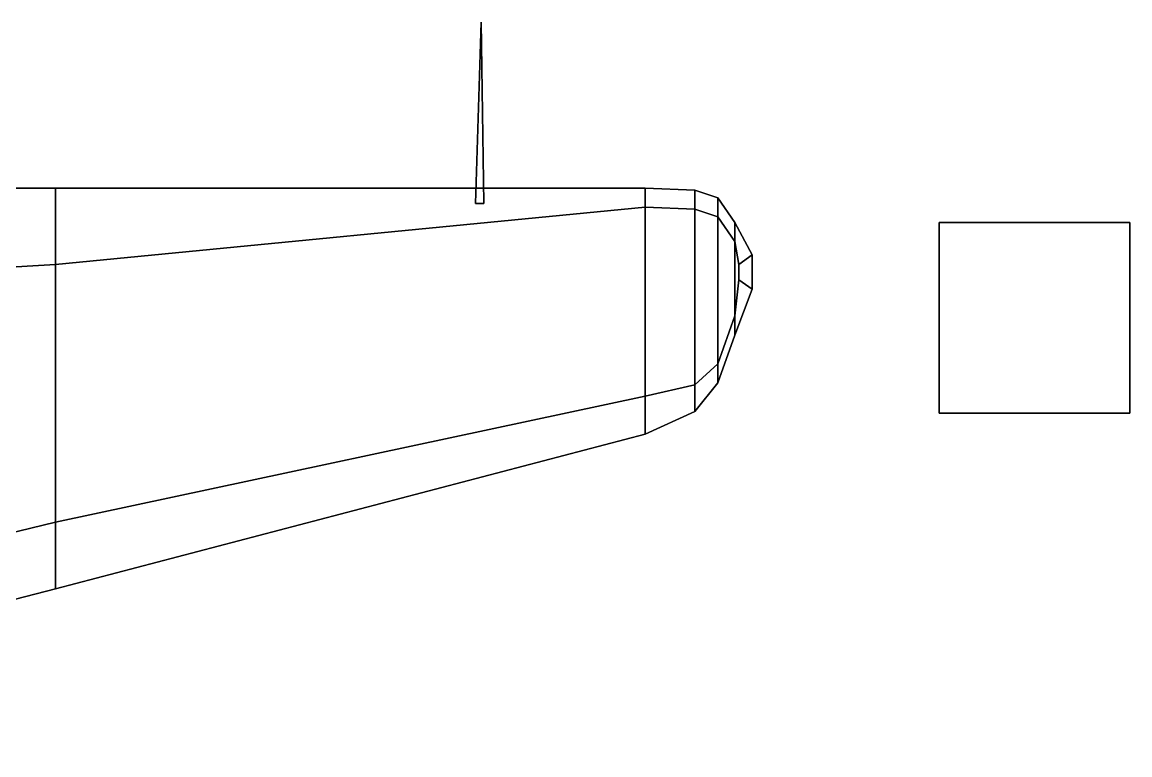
# Model space of a CAD drawing. Header units: millimetres. Extents: x -7 to 9, y -4.8 to 4.8.
# Drawn here: x 3.2 to 9, y 0.21 to 4.05 of the extents above; entities that cross this region are included whole.
import ezdxf

# ---------------------------------------------------------------- set-up
doc = ezdxf.new("R2010")
doc.units = ezdxf.units.MM
doc.layers.add('wing2', color=6, linetype='Continuous')

msp = doc.modelspace()

# ---------------------------------------------------------------- linework, layer by layer
for points in [[(9, 3, 1), (9, 3), (8, 3), (8, 3, 1)], [(9, 3), (9, 2), (8, 2), (8, 3)], [(8, 3), (8, 2), (8, 2, 1), (8, 3, 1)], [(8, 3, 1), (8, 2, 1), (9, 2, 1), (9, 3, 1)], [(9, 2, 1), (9, 2), (9, 3), (9, 3, 1)], [(8, 2, 1), (8, 2), (9, 2), (9, 2, 1)]]:
    msp.add_3dface(points)
at = {"layer": 'wing2'}
for points in [[(5.57, 3.1, 2.16), (5.615, 3.1, 2.186), (5.6, 4.05, 2.16)], [(5.615, 3.1, 2.134), (5.57, 3.1, 2.16), (5.6, 4.05, 2.16)], [(5.615, 3.1, 2.186), (5.615, 3.1, 2.134), (5.6, 4.05, 2.16)], [(3.37, 3.18, 1.98), (0, 3.18, 1.75), (0, 2.58, 1.51), (3.37, 2.78, 1.84)], [(3.37, 2.78, 2.14), (0, 2.58, 1.95), (0, 3.18, 1.75), (3.37, 3.18, 1.98)], [(6.46, 3.08, 2.29), (3.37, 2.78, 2.14), (3.37, 3.18, 1.98), (6.46, 3.18, 2.22)], [(6.46, 3.18, 2.22), (3.37, 3.18, 1.98), (3.37, 2.78, 1.84), (6.46, 3.08, 2.15)], [(6.72, 3.17, 2.24), (6.46, 3.18, 2.22), (6.46, 3.08, 2.15), (6.72, 3.07, 2.17)], [(6.72, 3.07, 2.31), (6.46, 3.08, 2.29), (6.46, 3.18, 2.22), (6.72, 3.17, 2.24)], [(6.84, 3.13, 2.25), (6.72, 3.17, 2.24), (6.72, 3.07, 2.17), (6.84, 3.03, 2.2)], [(6.84, 3.03, 2.3), (6.72, 3.07, 2.31), (6.72, 3.17, 2.24), (6.84, 3.13, 2.25)], [(3.37, 2.78, 1.84), (3.37, 1.43, 1.84), (6.46, 2.09, 2.15), (6.46, 3.08, 2.15)], [(6.46, 2.09, 2.29), (3.37, 1.43, 2.14), (3.37, 2.78, 2.14), (6.46, 3.08, 2.29)], [(6.72, 2.15, 2.31), (6.46, 2.09, 2.29), (6.46, 3.08, 2.29), (6.72, 3.07, 2.31)], [(6.46, 3.08, 2.15), (6.46, 2.09, 2.15), (6.72, 2.15, 2.17), (6.72, 3.07, 2.17)], [(6.93, 2.9, 2.3), (6.84, 3.03, 2.3), (6.84, 3.13, 2.25), (6.93, 3, 2.26)], [(6.93, 3, 2.26), (6.84, 3.13, 2.25), (6.84, 3.03, 2.2), (6.93, 2.9, 2.22)], [(6.84, 2.26, 2.3), (6.72, 2.15, 2.31), (6.72, 3.07, 2.31), (6.84, 3.03, 2.3)], [(6.72, 3.07, 2.17), (6.72, 2.15, 2.17), (6.84, 2.26, 2.2), (6.84, 3.03, 2.2)], [(6.93, 2.51, 2.3), (6.84, 2.26, 2.3), (6.84, 3.03, 2.3), (6.93, 2.9, 2.3)], [(6.84, 3.03, 2.2), (6.84, 2.26, 2.2), (6.93, 2.51, 2.22), (6.93, 2.9, 2.22)], [(6.95, 2.78, 2.3), (6.93, 2.9, 2.3), (6.93, 3, 2.26), (7.02, 2.83, 2.27)], [(7.02, 2.83, 2.27), (6.93, 3, 2.26), (6.93, 2.9, 2.22), (6.95, 2.78, 2.23)], [(6.95, 2.7, 2.3), (6.93, 2.51, 2.3), (6.93, 2.9, 2.3), (6.95, 2.78, 2.3)], [(6.93, 2.9, 2.22), (6.93, 2.51, 2.22), (6.95, 2.7, 2.23), (6.95, 2.78, 2.23)], [(7.02, 2.83, 2.27), (7.02, 2.65, 2.27), (6.95, 2.7, 2.3), (6.95, 2.78, 2.3)], [(6.95, 2.78, 2.23), (6.95, 2.7, 2.23), (7.02, 2.65, 2.27), (7.02, 2.83, 2.27)], [(0, 2.58, 1.51), (0, 0.61, 1.51), (3.37, 1.43, 1.84), (3.37, 2.78, 1.84)], [(3.37, 1.43, 2.14), (0, 0.61, 1.95), (0, 2.58, 1.95), (3.37, 2.78, 2.14)], [(7.02, 2.65, 2.27), (6.93, 2.41, 2.26), (6.93, 2.51, 2.3), (6.95, 2.7, 2.3)], [(6.95, 2.7, 2.23), (6.93, 2.51, 2.22), (6.93, 2.41, 2.26), (7.02, 2.65, 2.27)], [(6.93, 2.51, 2.22), (6.84, 2.26, 2.2), (6.84, 2.16, 2.25), (6.93, 2.41, 2.26)], [(6.93, 2.41, 2.26), (6.84, 2.16, 2.25), (6.84, 2.26, 2.3), (6.93, 2.51, 2.3)], [(6.84, 2.26, 2.2), (6.72, 2.15, 2.17), (6.72, 2.01, 2.24), (6.84, 2.16, 2.25)], [(6.84, 2.16, 2.25), (6.72, 2.01, 2.24), (6.72, 2.15, 2.31), (6.84, 2.26, 2.3)], [(6.72, 2.15, 2.17), (6.46, 2.09, 2.15), (6.46, 1.89, 2.22), (6.72, 2.01, 2.24)], [(6.72, 2.01, 2.24), (6.46, 1.89, 2.22), (6.46, 2.09, 2.29), (6.72, 2.15, 2.31)], [(6.46, 1.89, 2.22), (3.37, 1.08, 1.98), (3.37, 1.43, 2.14), (6.46, 2.09, 2.29)], [(6.46, 2.09, 2.15), (3.37, 1.43, 1.84), (3.37, 1.08, 1.98), (6.46, 1.89, 2.22)], [(3.37, 1.08, 1.98), (0, 0.21, 1.75), (0, 0.61, 1.95), (3.37, 1.43, 2.14)], [(3.37, 1.43, 1.84), (0, 0.61, 1.51), (0, 0.21, 1.75), (3.37, 1.08, 1.98)]]:
    msp.add_3dface(points, dxfattribs=at)

doc.saveas('drawing.dxf')
